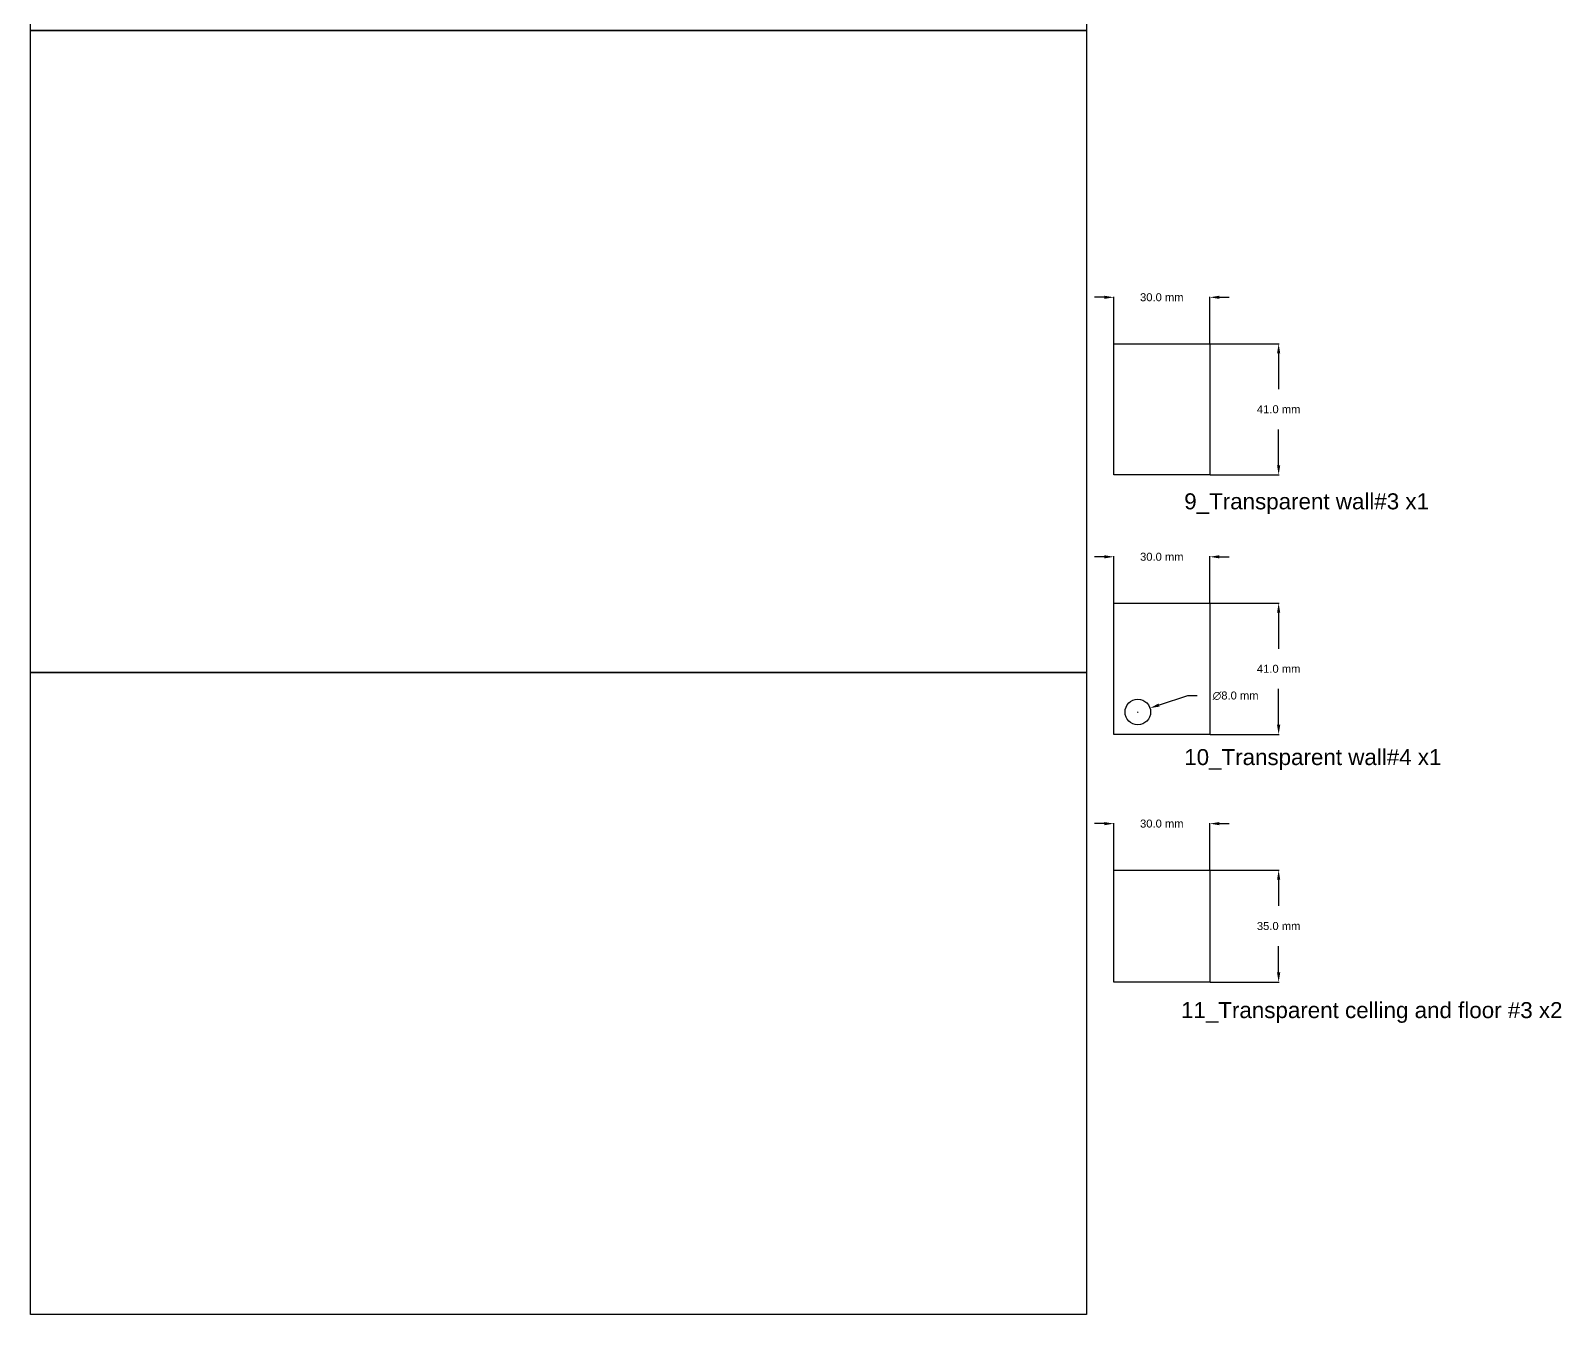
# Model space of a CAD drawing. Header units: millimetres. Extents: x 2079746 to 2081290, y 146816 to 151031.
# Drawn here: x 2079819.6 to 2080297.8, y 148219.9 to 148621 of the extents above; entities that cross this region are included whole.
import ezdxf

# ---------------------------------------------------------------- set-up
doc = ezdxf.new("R2010")
doc.units = ezdxf.units.MM
doc.header["$MEASUREMENT"] = 0
doc.layers.add('2.0_Components + Annotation', color=7, linetype='Continuous')
doc.layers.add('2.1_Components', color=7, linetype='Continuous')
doc.styles.get("Standard").update_dxf_attribs({"font": 'arial.ttf'})
doc.dimstyles.get("Standard").update_dxf_attribs({"dimtxt": 0.18, "dimasz": 0.18, "dimexe": 0.18, "dimexo": 0.0625, "dimgap": 0.09, "dimtad": 0, "dimtih": 1, "dimtoh": 1, "dimdec": 4, "dimzin": 0, "dimdsep": 46, "dimtxsty": 'Standard', "dimcen": 0.09, "dimadec": 0, "dimazin": 0, "dimtfac": 1, "dimtdec": 4, "dimtofl": 0, "dimtmove": 0, "dimatfit": 3, "dimfxl": 0, "dimtolj": 1, "dimtzin": 0, "dimarcsym": 0})
picture_1 = doc.add_image_def('image5.jpg', size_in_pixel=(1247, 758))
picture_2 = doc.add_image_def('image13.jpg', size_in_pixel=(1247, 758))
picture_3 = doc.add_image_def('image14.jpg', size_in_pixel=(1247, 758))

# ---------------------------------------------------------------- blocks, each defined once
blk = doc.blocks.new('*D54')
at = {"layer": '2.0_Components + Annotation', "color": 0, "lineweight": -2}
for p, q in [((2080155, 148537.69), (2080152, 148537.69)), ((2080158, 148523.25), (2080158, 148537.87)), ((2080188, 148523.25), (2080188, 148537.87)), ((2080191, 148537.69), (2080194, 148537.69))]:
    blk.add_line(p, q, dxfattribs=at)
at = {"layer": '2.0_Components + Annotation', "color": 0}
for points in [[(2080155, 148538.19), (2080155, 148537.19), (2080158, 148537.69)], [(2080191, 148538.19), (2080191, 148537.19), (2080188, 148537.69)]]:
    blk.add_solid(points, dxfattribs=at)
at = {"layer": 'Defpoints', "color": 0}
for p in [(2080188, 148537.69), (2080158, 148523.19), (2080188, 148523.19)]:
    blk.add_point(p, dxfattribs=at)
at = {"layer": '2.0_Components + Annotation', "color": 0, "insert": (2080173, 148537.69), "char_height": 2.5, "attachment_point": 5}
blk.add_mtext('\\A1;30.0 mm', dxfattribs=at)
blk = doc.blocks.new('*D55')
at = {"layer": '2.0_Components + Annotation', "color": 0, "lineweight": -2}
for p, q in [((2080188.06, 148523.19), (2080209.68, 148523.19)), ((2080209.5, 148520.19), (2080209.5, 148508.97)), ((2080209.5, 148485.19), (2080209.5, 148496.41)), ((2080188.06, 148482.19), (2080209.68, 148482.19))]:
    blk.add_line(p, q, dxfattribs=at)
at = {"layer": '2.0_Components + Annotation', "color": 0}
for points in [[(2080209, 148520.19), (2080210, 148520.19), (2080209.5, 148523.19)], [(2080209, 148485.19), (2080210, 148485.19), (2080209.5, 148482.19)]]:
    blk.add_solid(points, dxfattribs=at)
at = {"layer": 'Defpoints', "color": 0}
for p in [(2080188, 148523.19), (2080188, 148482.19), (2080209.5, 148482.19)]:
    blk.add_point(p, dxfattribs=at)
at = {"layer": '2.0_Components + Annotation', "color": 0, "insert": (2080209.5, 148502.69), "char_height": 2.5, "attachment_point": 5}
blk.add_mtext('\\A1;41.0 mm', dxfattribs=at)
blk = doc.blocks.new('*D56')
at = {"layer": '2.0_Components + Annotation', "color": 0, "lineweight": -2}
for p, q in [((2080155, 148456.61), (2080152, 148456.61)), ((2080158, 148442.17), (2080158, 148456.79)), ((2080188, 148442.17), (2080188, 148456.79)), ((2080191, 148456.61), (2080194, 148456.61))]:
    blk.add_line(p, q, dxfattribs=at)
at = {"layer": '2.0_Components + Annotation', "color": 0}
for points in [[(2080155, 148457.11), (2080155, 148456.11), (2080158, 148456.61)], [(2080191, 148457.11), (2080191, 148456.11), (2080188, 148456.61)]]:
    blk.add_solid(points, dxfattribs=at)
at = {"layer": 'Defpoints', "color": 0}
for p in [(2080188, 148456.61), (2080158, 148442.11), (2080188, 148442.11)]:
    blk.add_point(p, dxfattribs=at)
at = {"layer": '2.0_Components + Annotation', "color": 0, "insert": (2080173, 148456.61), "char_height": 2.5, "attachment_point": 5}
blk.add_mtext('\\A1;30.0 mm', dxfattribs=at)
blk = doc.blocks.new('*D57')
at = {"layer": '2.0_Components + Annotation', "color": 0, "lineweight": -2}
for p, q in [((2080188.06, 148442.11), (2080209.68, 148442.11)), ((2080209.5, 148439.11), (2080209.5, 148427.89)), ((2080209.5, 148404.11), (2080209.5, 148415.33)), ((2080188.06, 148401.11), (2080209.68, 148401.11))]:
    blk.add_line(p, q, dxfattribs=at)
at = {"layer": '2.0_Components + Annotation', "color": 0}
for points in [[(2080209, 148439.11), (2080210, 148439.11), (2080209.5, 148442.11)], [(2080209, 148404.11), (2080210, 148404.11), (2080209.5, 148401.11)]]:
    blk.add_solid(points, dxfattribs=at)
at = {"layer": 'Defpoints', "color": 0}
for p in [(2080188, 148442.11), (2080188, 148401.11), (2080209.5, 148401.11)]:
    blk.add_point(p, dxfattribs=at)
at = {"layer": '2.0_Components + Annotation', "color": 0, "insert": (2080209.5, 148421.61), "char_height": 2.5, "attachment_point": 5}
blk.add_mtext('\\A1;41.0 mm', dxfattribs=at)
blk = doc.blocks.new('*D58')
at = {"layer": '2.0_Components + Annotation', "color": 0, "lineweight": -2}
for p, q in [((2080181.05, 148413.19), (2080172.15, 148410.28)), ((2080184.05, 148413.19), (2080181.05, 148413.19)), ((2080165.41, 148408.11), (2080165.59, 148408.11)), ((2080165.5, 148408.02), (2080165.5, 148408.2))]:
    blk.add_line(p, q, dxfattribs=at)
at = {"layer": '2.0_Components + Annotation', "color": 0}
blk.add_solid([(2080172, 148410.76), (2080172.31, 148409.81), (2080169.3, 148409.35)], dxfattribs=at)
at = {"layer": 'Defpoints', "color": 0}
for p in [(2080161.7, 148406.87), (2080169.3, 148409.35)]:
    blk.add_point(p, dxfattribs=at)
at = {"layer": '2.0_Components + Annotation', "color": 0, "insert": (2080196.05, 148413.19), "char_height": 2.5, "attachment_point": 5}
blk.add_mtext('\\A1;∅8.0 mm', dxfattribs=at)
blk = doc.blocks.new('*D59')
at = {"layer": '2.0_Components + Annotation', "color": 0, "lineweight": -2}
for p, q in [((2080155, 148373.2382), (2080152, 148373.2382)), ((2080158, 148358.8007), (2080158, 148373.4182)), ((2080188, 148358.8007), (2080188, 148373.4182)), ((2080191, 148373.2382), (2080194, 148373.2382))]:
    blk.add_line(p, q, dxfattribs=at)
at = {"layer": '2.0_Components + Annotation', "color": 0}
for points in [[(2080155, 148373.7382), (2080155, 148372.7382), (2080158, 148373.2382)], [(2080191, 148373.7382), (2080191, 148372.7382), (2080188, 148373.2382)]]:
    blk.add_solid(points, dxfattribs=at)
at = {"layer": 'Defpoints', "color": 0}
for p in [(2080188, 148373.2382), (2080158, 148358.7382), (2080188, 148358.7382)]:
    blk.add_point(p, dxfattribs=at)
at = {"layer": '2.0_Components + Annotation', "color": 0, "insert": (2080173, 148373.2382), "char_height": 2.5, "attachment_point": 5}
blk.add_mtext('\\A1;30.0 mm', dxfattribs=at)
blk = doc.blocks.new('*D60')
at = {"layer": '2.0_Components + Annotation', "color": 0, "lineweight": -2}
for p, q in [((2080188.06, 148358.74), (2080209.68, 148358.74)), ((2080209.5, 148355.74), (2080209.5, 148347.52)), ((2080209.5, 148326.74), (2080209.5, 148334.96)), ((2080188.06, 148323.74), (2080209.68, 148323.74))]:
    blk.add_line(p, q, dxfattribs=at)
at = {"layer": '2.0_Components + Annotation', "color": 0}
for points in [[(2080209, 148355.74), (2080210, 148355.74), (2080209.5, 148358.74)], [(2080209, 148326.74), (2080210, 148326.74), (2080209.5, 148323.74)]]:
    blk.add_solid(points, dxfattribs=at)
at = {"layer": 'Defpoints', "color": 0}
for p in [(2080188, 148358.74), (2080188, 148323.74), (2080209.5, 148323.74)]:
    blk.add_point(p, dxfattribs=at)
at = {"layer": '2.0_Components + Annotation', "color": 0, "insert": (2080209.5, 148341.24), "char_height": 2.5, "attachment_point": 5}
blk.add_mtext('\\A1;35.0 mm', dxfattribs=at)

msp = doc.modelspace()

# ---------------------------------------------------------------- linework, layer by layer
at = {"layer": '2.0_Components + Annotation'}
for points in [[(2080158, 148482.19), (2080158, 148523.19), (2080188, 148523.19), (2080188, 148482.19)], [(2080158, 148401.11), (2080158, 148442.11), (2080188, 148442.11), (2080188, 148401.11)], [(2080158, 148323.74), (2080158, 148358.74), (2080188, 148358.74), (2080188, 148323.74)]]:
    msp.add_lwpolyline(points, close=True, dxfattribs=at)
at = {"layer": '2.1_Components'}
msp.add_circle((2080165.5, 148408.11), 4, dxfattribs=at)

# ---------------------------------------------------------------- texts
at = {"layer": '2.0_Components + Annotation', "color": 1, "char_height": 5, "attachment_point": 1}
for s, width, insert in [('{\\C256;9_Transparent wall#3 x1  }', 84.3979, (2080180, 148476.44)), ('{\\C256;10_Transparent wall#4 x1  }', 84.3979, (2080180, 148396.53)), ('{\\C256;11_Transparent celling and floor #3 x2  }', 124.9385, (2080179, 148317.47))]:
    msp.add_mtext_dynamic_manual_height_columns(s, width=width, gutter_width=301.89, heights=[0], dxfattribs=dict(at, insert=insert))

# ---------------------------------------------------------------- dimensions: what is measured, and where the dimension line sits
at = {"layer": '2.0_Components + Annotation', "color": 0}
for base, p1, p2, picture, middle in [((2080188, 148537.69), (2080158, 148523.19), (2080188, 148523.19), '*D54', (2080173, 148537.69)), ((2080188, 148456.61), (2080158, 148442.11), (2080188, 148442.11), '*D56', (2080173, 148456.61)), ((2080188, 148373.24), (2080158, 148358.74), (2080188, 148358.74), '*D59', (2080173, 148373.24))]:
    dim = msp.add_linear_dim(base=base, p1=p1, p2=p2, dimstyle='Standard', override={"dimtxt": 2.5, "dimasz": 3, "dimgap": 5, "dimdec": 1, "dimpost": ' mm'}, dxfattribs=at)
    dim.commit()
    dim.dimension.update_dxf_attribs({"geometry": picture, "text_midpoint": middle})
for base, p1, p2, picture, middle in [((2080209.5, 148482.19), (2080188, 148523.19), (2080188, 148482.19), '*D55', (2080209.5, 148502.69)), ((2080209.5, 148401.11), (2080188, 148442.11), (2080188, 148401.11), '*D57', (2080209.5, 148421.61)), ((2080209.5, 148323.74), (2080188, 148358.74), (2080188, 148323.74), '*D60', (2080209.5, 148341.24))]:
    dim = msp.add_linear_dim(base=base, p1=p1, p2=p2, angle=90, dimstyle='Standard', override={"dimtxt": 2.5, "dimasz": 3, "dimgap": 5, "dimdec": 1, "dimpost": ' mm'}, dxfattribs=at)
    dim.commit()
    dim.dimension.update_dxf_attribs({"geometry": picture, "text_midpoint": middle, "dimtype": 160})
dim = msp.add_diameter_dim_2p(p1=(2080161.7, 148406.87), p2=(2080169.3, 148409.35), dimstyle='Standard', override={"dimtxt": 2.5, "dimasz": 3, "dimgap": 5, "dimdec": 1, "dimpost": ' mm'}, dxfattribs=at)
dim.commit()
dim.dimension.update_dxf_attribs({"geometry": '*D58', "text_midpoint": (2080196.05, 148413.19), "dimtype": 163})

# ---------------------------------------------------------------- pictures from other files: only their frames are drawn
at = {"layer": '2.1_Components'}
image = msp.add_image(picture_1, insert=(2079819.56, 148621.01), size_in_units=(329.94, 200.55), dxfattribs=at)
image.dxf.flags = 7
image = msp.add_image(picture_2, insert=(2079819.56, 148420.46), size_in_units=(329.94, 200.55), dxfattribs=at)
image.dxf.flags = 7
image = msp.add_image(picture_3, insert=(2079819.56, 148219.9), size_in_units=(329.94, 200.55), dxfattribs=at)
image.dxf.flags = 7

doc.saveas('drawing.dxf')
